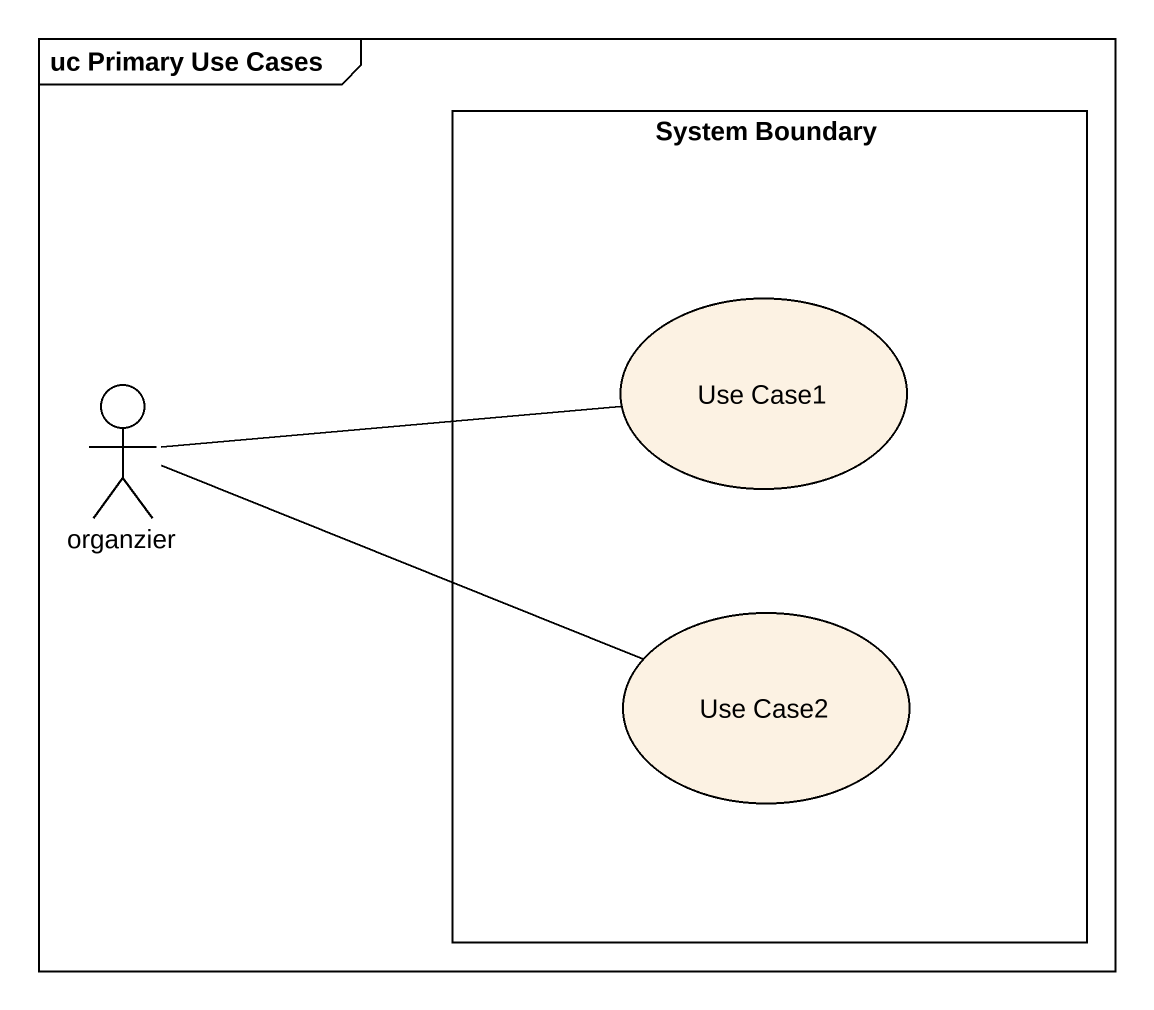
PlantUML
@startuml
mainframe uc Primary Use Cases
rectangle "System Boundary" as System_Boundary {
  usecase "Use Case1" as Use_Case1
  usecase "Use Case2" as Use_Case2
}
actor organzier
organzier -right- Use_Case1
organzier -right- Use_Case2
@enduml
